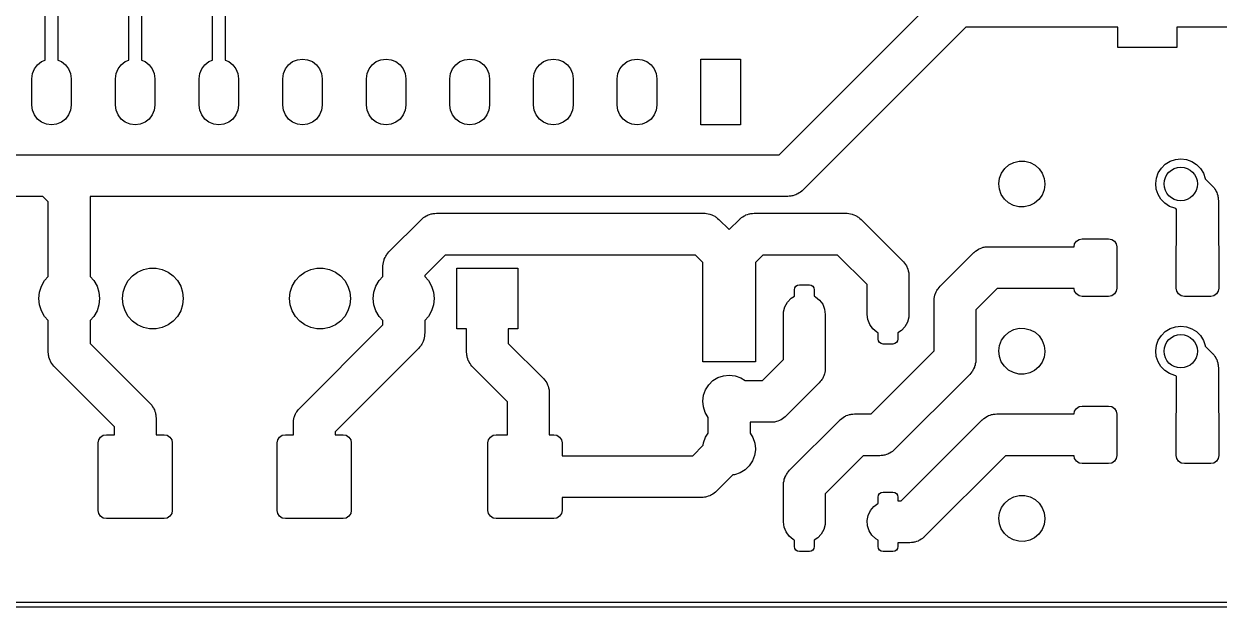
# Model space of a CAD drawing. Extents: x 1 to 4.69, y -4.28 to -0.99.
# Drawn here: x 2.027 to 3.456, y -4.276 to -3.579 of the extents above; entities that cross this region are included whole.
import ezdxf

# ---------------------------------------------------------------- set-up
doc = ezdxf.new("R2010")
doc.units = 0
doc.header["$MEASUREMENT"] = 0
doc.layers.add('BLACK', color=7, linetype='CONTINUOUS')

msp = doc.modelspace()

# ---------------------------------------------------------------- linework, layer by layer
at = {"layer": 'BLACK', "linetype": 'CONTINUOUS'}
for p, q in [((2.25239, -3.62201), (2.25239, -3.43009)), ((2.26739, -3.43321), (2.26739, -3.62201)), ((2.15239, -3.62201), (2.15239, -3.48009)), ((2.16739, -3.48321), (2.16739, -3.62201)), ((2.05239, -3.62201), (2.05239, -3.53009)), ((2.06739, -3.53321), (2.06739, -3.62201)), ((2.92964, -3.735), (3.12484, -3.5398)), ((3.15287, -3.58248), (2.95768, -3.77768)), ((3.33457, -3.58248), (3.15287, -3.58248)), ((3.33457, -3.60669), (3.33457, -3.58248)), ((3.51212, -3.58248), (3.40543, -3.58248)), ((3.40543, -3.58248), (3.40543, -3.60669)), ((3.40543, -3.60669), (3.33457, -3.60669)), ((2.03944, -3.63244), (2.04319, -3.62755)), ((2.04319, -3.62755), (2.04808, -3.62379)), ((2.04808, -3.62379), (2.05239, -3.62201)), ((2.06739, -3.62201), (2.0717, -3.62379)), ((2.0717, -3.62379), (2.0766, -3.62755)), ((2.0766, -3.62755), (2.08035, -3.63244)), ((2.13944, -3.63244), (2.14319, -3.62755)), ((2.14319, -3.62755), (2.14808, -3.62379)), ((2.14808, -3.62379), (2.15239, -3.62201)), ((2.16739, -3.62201), (2.1717, -3.62379)), ((2.1717, -3.62379), (2.1766, -3.62755)), ((2.1766, -3.62755), (2.18035, -3.63244)), ((2.23944, -3.63244), (2.24319, -3.62755)), ((2.24319, -3.62755), (2.24808, -3.62379)), ((2.24808, -3.62379), (2.25239, -3.62201)), ((2.26739, -3.62201), (2.2717, -3.62379)), ((2.2717, -3.62379), (2.2766, -3.62755)), ((2.2766, -3.62755), (2.28035, -3.63244)), ((2.33944, -3.63244), (2.34319, -3.62755)), ((2.34319, -3.62755), (2.34808, -3.62379)), ((2.34808, -3.62379), (2.35378, -3.62143)), ((2.35378, -3.62143), (2.35989, -3.62063)), ((2.35989, -3.62063), (2.36601, -3.62143)), ((2.36601, -3.62143), (2.3717, -3.62379)), ((2.3717, -3.62379), (2.3766, -3.62755)), ((2.3766, -3.62755), (2.38035, -3.63244)), ((2.43944, -3.63244), (2.44319, -3.62755)), ((2.44319, -3.62755), (2.44808, -3.62379)), ((2.44808, -3.62379), (2.45378, -3.62143)), ((2.45378, -3.62143), (2.45989, -3.62063)), ((2.45989, -3.62063), (2.46601, -3.62143)), ((2.46601, -3.62143), (2.4717, -3.62379)), ((2.4717, -3.62379), (2.4766, -3.62755)), ((2.4766, -3.62755), (2.48035, -3.63244)), ((2.53944, -3.63244), (2.54319, -3.62755)), ((2.54319, -3.62755), (2.54808, -3.62379)), ((2.54808, -3.62379), (2.55378, -3.62143)), ((2.55378, -3.62143), (2.55989, -3.62063)), ((2.55989, -3.62063), (2.56601, -3.62143)), ((2.56601, -3.62143), (2.5717, -3.62379)), ((2.5717, -3.62379), (2.5766, -3.62755)), ((2.5766, -3.62755), (2.58035, -3.63244)), ((2.63944, -3.63244), (2.64319, -3.62755)), ((2.64319, -3.62755), (2.64808, -3.62379)), ((2.64808, -3.62379), (2.65378, -3.62143)), ((2.65378, -3.62143), (2.65989, -3.62063)), ((2.65989, -3.62063), (2.66601, -3.62143)), ((2.66601, -3.62143), (2.6717, -3.62379)), ((2.6717, -3.62379), (2.6766, -3.62755)), ((2.6766, -3.62755), (2.68035, -3.63244)), ((2.73944, -3.63244), (2.74319, -3.62755)), ((2.74319, -3.62755), (2.74808, -3.62379)), ((2.74808, -3.62379), (2.75378, -3.62143)), ((2.75378, -3.62143), (2.75989, -3.62063)), ((2.75989, -3.62063), (2.76601, -3.62143)), ((2.76601, -3.62143), (2.7717, -3.62379)), ((2.7717, -3.62379), (2.7766, -3.62755)), ((2.7766, -3.62755), (2.78035, -3.63244)), ((2.83627, -3.69937), (2.83627, -3.62063)), ((2.83627, -3.62063), (2.88351, -3.62063)), ((2.88351, -3.62063), (2.88351, -3.69937)), ((2.03627, -3.64425), (2.03708, -3.63814)), ((2.03708, -3.63814), (2.03944, -3.63244)), ((2.08035, -3.63244), (2.08271, -3.63814)), ((2.08271, -3.63814), (2.08351, -3.64425)), ((2.13627, -3.64425), (2.13708, -3.63814)), ((2.13708, -3.63814), (2.13944, -3.63244)), ((2.18035, -3.63244), (2.18271, -3.63814)), ((2.18271, -3.63814), (2.18351, -3.64425)), ((2.23627, -3.64425), (2.23708, -3.63814)), ((2.23708, -3.63814), (2.23944, -3.63244)), ((2.28035, -3.63244), (2.28271, -3.63814)), ((2.28271, -3.63814), (2.28351, -3.64425)), ((2.33627, -3.64425), (2.33708, -3.63814)), ((2.33708, -3.63814), (2.33944, -3.63244)), ((2.38035, -3.63244), (2.38271, -3.63814)), ((2.38271, -3.63814), (2.38351, -3.64425)), ((2.43627, -3.64425), (2.43708, -3.63814)), ((2.43708, -3.63814), (2.43944, -3.63244)), ((2.48035, -3.63244), (2.48271, -3.63814)), ((2.48271, -3.63814), (2.48351, -3.64425)), ((2.53627, -3.64425), (2.53708, -3.63814)), ((2.53708, -3.63814), (2.53944, -3.63244)), ((2.58035, -3.63244), (2.58271, -3.63814)), ((2.58271, -3.63814), (2.58351, -3.64425)), ((2.63627, -3.64425), (2.63708, -3.63814)), ((2.63708, -3.63814), (2.63944, -3.63244)), ((2.68035, -3.63244), (2.68271, -3.63814)), ((2.68271, -3.63814), (2.68351, -3.64425)), ((2.73627, -3.64425), (2.73708, -3.63814)), ((2.73708, -3.63814), (2.73944, -3.63244)), ((2.78035, -3.63244), (2.78271, -3.63814)), ((2.78271, -3.63814), (2.78351, -3.64425)), ((2.03627, -3.67575), (2.03627, -3.64425)), ((2.08351, -3.64425), (2.08351, -3.67575)), ((2.13627, -3.67575), (2.13627, -3.64425)), ((2.18351, -3.64425), (2.18351, -3.67575)), ((2.23627, -3.67575), (2.23627, -3.64425)), ((2.28351, -3.64425), (2.28351, -3.67575)), ((2.33627, -3.67575), (2.33627, -3.64425)), ((2.38351, -3.64425), (2.38351, -3.67575)), ((2.43627, -3.67575), (2.43627, -3.64425)), ((2.48351, -3.64425), (2.48351, -3.67575)), ((2.53627, -3.67575), (2.53627, -3.64425)), ((2.58351, -3.64425), (2.58351, -3.67575)), ((2.63627, -3.67575), (2.63627, -3.64425)), ((2.68351, -3.64425), (2.68351, -3.67575)), ((2.73627, -3.67575), (2.73627, -3.64425)), ((2.78351, -3.64425), (2.78351, -3.67575)), ((2.03708, -3.68186), (2.03627, -3.67575)), ((2.03944, -3.68756), (2.03708, -3.68186)), ((2.08271, -3.68186), (2.08035, -3.68756)), ((2.08351, -3.67575), (2.08271, -3.68186)), ((2.13708, -3.68186), (2.13627, -3.67575)), ((2.13944, -3.68756), (2.13708, -3.68186)), ((2.18271, -3.68186), (2.18035, -3.68756)), ((2.18351, -3.67575), (2.18271, -3.68186)), ((2.23708, -3.68186), (2.23627, -3.67575)), ((2.23944, -3.68756), (2.23708, -3.68186)), ((2.28271, -3.68186), (2.28035, -3.68756)), ((2.28351, -3.67575), (2.28271, -3.68186)), ((2.33708, -3.68186), (2.33627, -3.67575)), ((2.33944, -3.68756), (2.33708, -3.68186)), ((2.38271, -3.68186), (2.38035, -3.68756)), ((2.38351, -3.67575), (2.38271, -3.68186)), ((2.43708, -3.68186), (2.43627, -3.67575)), ((2.43944, -3.68756), (2.43708, -3.68186)), ((2.48271, -3.68186), (2.48035, -3.68756)), ((2.48351, -3.67575), (2.48271, -3.68186)), ((2.53708, -3.68186), (2.53627, -3.67575)), ((2.53944, -3.68756), (2.53708, -3.68186)), ((2.58271, -3.68186), (2.58035, -3.68756)), ((2.58351, -3.67575), (2.58271, -3.68186)), ((2.63708, -3.68186), (2.63627, -3.67575)), ((2.63944, -3.68756), (2.63708, -3.68186)), ((2.68271, -3.68186), (2.68035, -3.68756)), ((2.68351, -3.67575), (2.68271, -3.68186)), ((2.73708, -3.68186), (2.73627, -3.67575)), ((2.73944, -3.68756), (2.73708, -3.68186)), ((2.78271, -3.68186), (2.78035, -3.68756)), ((2.78351, -3.67575), (2.78271, -3.68186)), ((2.04319, -3.69245), (2.03944, -3.68756)), ((2.04808, -3.69621), (2.04319, -3.69245)), ((2.05378, -3.69857), (2.04808, -3.69621)), ((2.05989, -3.69937), (2.05378, -3.69857)), ((2.06601, -3.69857), (2.05989, -3.69937)), ((2.0717, -3.69621), (2.06601, -3.69857)), ((2.0766, -3.69245), (2.0717, -3.69621)), ((2.08035, -3.68756), (2.0766, -3.69245)), ((2.14319, -3.69245), (2.13944, -3.68756)), ((2.14808, -3.69621), (2.14319, -3.69245)), ((2.15378, -3.69857), (2.14808, -3.69621)), ((2.15989, -3.69937), (2.15378, -3.69857)), ((2.16601, -3.69857), (2.15989, -3.69937)), ((2.1717, -3.69621), (2.16601, -3.69857)), ((2.1766, -3.69245), (2.1717, -3.69621)), ((2.18035, -3.68756), (2.1766, -3.69245)), ((2.24319, -3.69245), (2.23944, -3.68756)), ((2.24808, -3.69621), (2.24319, -3.69245)), ((2.25378, -3.69857), (2.24808, -3.69621)), ((2.25989, -3.69937), (2.25378, -3.69857)), ((2.26601, -3.69857), (2.25989, -3.69937)), ((2.2717, -3.69621), (2.26601, -3.69857)), ((2.2766, -3.69245), (2.2717, -3.69621)), ((2.28035, -3.68756), (2.2766, -3.69245)), ((2.34319, -3.69245), (2.33944, -3.68756)), ((2.34808, -3.69621), (2.34319, -3.69245)), ((2.35378, -3.69857), (2.34808, -3.69621)), ((2.35989, -3.69937), (2.35378, -3.69857)), ((2.36601, -3.69857), (2.35989, -3.69937)), ((2.3717, -3.69621), (2.36601, -3.69857)), ((2.3766, -3.69245), (2.3717, -3.69621)), ((2.38035, -3.68756), (2.3766, -3.69245)), ((2.44319, -3.69245), (2.43944, -3.68756)), ((2.44808, -3.69621), (2.44319, -3.69245)), ((2.45378, -3.69857), (2.44808, -3.69621)), ((2.45989, -3.69937), (2.45378, -3.69857)), ((2.46601, -3.69857), (2.45989, -3.69937)), ((2.4717, -3.69621), (2.46601, -3.69857)), ((2.4766, -3.69245), (2.4717, -3.69621)), ((2.48035, -3.68756), (2.4766, -3.69245)), ((2.54319, -3.69245), (2.53944, -3.68756)), ((2.54808, -3.69621), (2.54319, -3.69245)), ((2.55378, -3.69857), (2.54808, -3.69621)), ((2.55989, -3.69937), (2.55378, -3.69857)), ((2.56601, -3.69857), (2.55989, -3.69937)), ((2.5717, -3.69621), (2.56601, -3.69857)), ((2.5766, -3.69245), (2.5717, -3.69621)), ((2.58035, -3.68756), (2.5766, -3.69245)), ((2.64319, -3.69245), (2.63944, -3.68756)), ((2.64808, -3.69621), (2.64319, -3.69245)), ((2.65378, -3.69857), (2.64808, -3.69621)), ((2.65989, -3.69937), (2.65378, -3.69857)), ((2.66601, -3.69857), (2.65989, -3.69937)), ((2.6717, -3.69621), (2.66601, -3.69857)), ((2.6766, -3.69245), (2.6717, -3.69621)), ((2.68035, -3.68756), (2.6766, -3.69245)), ((2.74319, -3.69245), (2.73944, -3.68756)), ((2.74808, -3.69621), (2.74319, -3.69245)), ((2.75378, -3.69857), (2.74808, -3.69621)), ((2.75989, -3.69937), (2.75378, -3.69857)), ((2.76601, -3.69857), (2.75989, -3.69937)), ((2.7717, -3.69621), (2.76601, -3.69857)), ((2.7766, -3.69245), (2.7717, -3.69621)), ((2.78035, -3.68756), (2.7766, -3.69245)), ((2.88351, -3.69937), (2.83627, -3.69937)), ((1.66, -3.735), (2.92964, -3.735)), ((3.21039, -3.74417), (3.21683, -3.74262)), ((3.21683, -3.74262), (3.22345, -3.74266)), ((3.22345, -3.74266), (3.22988, -3.74427)), ((3.39153, -3.74636), (3.39723, -3.74286)), ((3.39723, -3.74286), (3.40356, -3.7407)), ((3.40356, -3.7407), (3.41021, -3.74)), ((3.41021, -3.74), (3.41685, -3.74079)), ((3.41685, -3.74079), (3.42315, -3.74304)), ((3.42315, -3.74304), (3.4288, -3.74662)), ((3.19331, -3.76315), (3.19571, -3.75698)), ((3.19571, -3.75698), (3.19952, -3.75156)), ((3.19952, -3.75156), (3.20451, -3.74721)), ((3.20451, -3.74721), (3.21039, -3.74417)), ((3.22988, -3.74427), (3.23573, -3.74737)), ((3.23573, -3.74737), (3.24067, -3.75177)), ((3.24067, -3.75177), (3.24442, -3.75723)), ((3.24442, -3.75723), (3.24676, -3.76343)), ((3.38084, -3.76295), (3.38313, -3.75666)), ((3.38313, -3.75666), (3.38675, -3.75104)), ((3.38675, -3.75104), (3.39153, -3.74636)), ((3.4288, -3.74662), (3.43351, -3.75137)), ((3.43351, -3.75137), (3.43705, -3.75704)), ((3.43705, -3.75704), (3.43925, -3.76335)), ((3.19244, -3.76971), (3.19331, -3.76315)), ((3.19317, -3.77629), (3.19244, -3.76971)), ((3.24755, -3.77058), (3.24662, -3.77713)), ((3.24676, -3.76343), (3.24756, -3.77)), ((3.24756, -3.77), (3.24755, -3.77058)), ((3.38, -3.76958), (3.38084, -3.76295)), ((3.38066, -3.77624), (3.38, -3.76958)), ((3.43925, -3.76335), (3.43932, -3.76397)), ((3.43932, -3.76397), (3.44768, -3.77232)), ((3.44768, -3.77232), (3.44804, -3.77274)), ((2.04964, -3.785), (1.67036, -3.785)), ((2.056, -3.79136), (2.04964, -3.785)), ((2.94, -3.785), (2.106, -3.785)), ((2.106, -3.785), (2.106, -3.88064)), ((2.94195, -3.78475), (2.94, -3.785)), ((2.94391, -3.78469), (2.94195, -3.78475)), ((2.94505, -3.78436), (2.94391, -3.78469)), ((2.94622, -3.78421), (2.94505, -3.78436)), ((2.94804, -3.78349), (2.94622, -3.78421)), ((2.94993, -3.78294), (2.94804, -3.78349)), ((2.95095, -3.78234), (2.94993, -3.78294)), ((2.95204, -3.78191), (2.95095, -3.78234)), ((2.95363, -3.78075), (2.95204, -3.78191)), ((2.95532, -3.77975), (2.95363, -3.78075)), ((2.9568, -3.77846), (2.95532, -3.77975)), ((2.95711, -3.77822), (2.9568, -3.77846)), ((2.95726, -3.77804), (2.95711, -3.77822)), ((2.95768, -3.77768), (2.95726, -3.77804)), ((3.19544, -3.78251), (3.19317, -3.77629)), ((3.19914, -3.78801), (3.19544, -3.78251)), ((3.24415, -3.78328), (3.24029, -3.78865)), ((3.24662, -3.77713), (3.24415, -3.78328)), ((3.38277, -3.78258), (3.38066, -3.77624)), ((3.38623, -3.7883), (3.38277, -3.78258)), ((3.44804, -3.77274), (3.44822, -3.77289)), ((3.44822, -3.77289), (3.44846, -3.7732)), ((3.44846, -3.7732), (3.44975, -3.77468)), ((3.44975, -3.77468), (3.45075, -3.77637)), ((3.45075, -3.77637), (3.45191, -3.77796)), ((3.45191, -3.77796), (3.45234, -3.77905)), ((3.45234, -3.77905), (3.45294, -3.78007)), ((3.45294, -3.78007), (3.45349, -3.78196)), ((3.45349, -3.78196), (3.45421, -3.78378)), ((3.45421, -3.78378), (3.45436, -3.78495)), ((3.45436, -3.78495), (3.45469, -3.78609)), ((3.45469, -3.78609), (3.45475, -3.78805)), ((2.056, -3.88064), (2.056, -3.79136)), ((3.20404, -3.79246), (3.19914, -3.78801)), ((3.20985, -3.79562), (3.20404, -3.79246)), ((3.21626, -3.7973), (3.20985, -3.79562)), ((3.22288, -3.79741), (3.21626, -3.7973)), ((3.22934, -3.79593), (3.22288, -3.79741)), ((3.23525, -3.79295), (3.22934, -3.79593)), ((3.24029, -3.78865), (3.23525, -3.79295)), ((3.39088, -3.79312), (3.38623, -3.7883)), ((3.39647, -3.79678), (3.39088, -3.79312)), ((3.40274, -3.79911), (3.39647, -3.79678)), ((3.40391, -3.79926), (3.40274, -3.79911)), ((3.405, -3.80036), (3.40391, -3.79926)), ((3.405, -3.84242), (3.405, -3.80036)), ((3.45475, -3.78805), (3.455, -3.79)), ((3.455, -3.79), (3.455, -3.84242)), ((2.46332, -3.85132), (2.50232, -3.81232)), ((2.50232, -3.81232), (2.50274, -3.81196)), ((2.50274, -3.81196), (2.50289, -3.81178)), ((2.50289, -3.81178), (2.5032, -3.81154)), ((2.5032, -3.81154), (2.50468, -3.81025)), ((2.50468, -3.81025), (2.50637, -3.80925)), ((2.50637, -3.80925), (2.50796, -3.80809)), ((2.50796, -3.80809), (2.50905, -3.80766)), ((2.50905, -3.80766), (2.51007, -3.80706)), ((2.51007, -3.80706), (2.51196, -3.80651)), ((2.51196, -3.80651), (2.51378, -3.80579)), ((2.51378, -3.80579), (2.51495, -3.80564)), ((2.51495, -3.80564), (2.51609, -3.80531)), ((2.51609, -3.80531), (2.51805, -3.80525)), ((2.51805, -3.80525), (2.52, -3.805)), ((2.52, -3.805), (2.84, -3.805)), ((2.84, -3.805), (2.84055, -3.80503)), ((2.84055, -3.80503), (2.84079, -3.80501)), ((2.84079, -3.80501), (2.84117, -3.80507)), ((2.84117, -3.80507), (2.84313, -3.8052)), ((2.84313, -3.8052), (2.84504, -3.80569)), ((2.84504, -3.80569), (2.84697, -3.80599)), ((2.84697, -3.80599), (2.84806, -3.80646)), ((2.84806, -3.80646), (2.8492, -3.80676)), ((2.8492, -3.80676), (2.85092, -3.8077)), ((2.85092, -3.8077), (2.85273, -3.80848)), ((2.85273, -3.80848), (2.85366, -3.80921)), ((2.85366, -3.80921), (2.85469, -3.80977)), ((2.85469, -3.80977), (2.85613, -3.81112)), ((2.85613, -3.81112), (2.85768, -3.81232)), ((2.85768, -3.81232), (2.87, -3.82464)), ((2.87, -3.82464), (2.88232, -3.81232)), ((2.88232, -3.81232), (2.88274, -3.81196)), ((2.88274, -3.81196), (2.88289, -3.81178)), ((2.88289, -3.81178), (2.8832, -3.81154)), ((2.8832, -3.81154), (2.88468, -3.81025)), ((2.88468, -3.81025), (2.88637, -3.80925)), ((2.88637, -3.80925), (2.88796, -3.80809)), ((2.88796, -3.80809), (2.88905, -3.80766)), ((2.88905, -3.80766), (2.89007, -3.80706)), ((2.89007, -3.80706), (2.89196, -3.80651)), ((2.89196, -3.80651), (2.89378, -3.80579)), ((2.89378, -3.80579), (2.89495, -3.80564)), ((2.89495, -3.80564), (2.89609, -3.80531)), ((2.89609, -3.80531), (2.89805, -3.80525)), ((2.89805, -3.80525), (2.9, -3.805)), ((2.9, -3.805), (3.01, -3.805)), ((3.01, -3.805), (3.01055, -3.80503)), ((3.01055, -3.80503), (3.01079, -3.80501)), ((3.01079, -3.80501), (3.01117, -3.80507)), ((3.01117, -3.80507), (3.01313, -3.8052)), ((3.01313, -3.8052), (3.01504, -3.80569)), ((3.01504, -3.80569), (3.01697, -3.80599)), ((3.01697, -3.80599), (3.01806, -3.80646)), ((3.01806, -3.80646), (3.0192, -3.80676)), ((3.0192, -3.80676), (3.02092, -3.8077)), ((3.02092, -3.8077), (3.02273, -3.80848)), ((3.02273, -3.80848), (3.02366, -3.80921)), ((3.02366, -3.80921), (3.02469, -3.80977)), ((3.02469, -3.80977), (3.02613, -3.81112)), ((3.02613, -3.81112), (3.02768, -3.81232)), ((3.02768, -3.81232), (3.07768, -3.86232)), ((3.28244, -3.845), (3.28311, -3.84163)), ((3.28311, -3.84163), (3.28524, -3.83843)), ((3.28524, -3.83843), (3.28844, -3.8363)), ((3.28844, -3.8363), (3.2922, -3.83555)), ((3.2922, -3.83555), (3.3237, -3.83555)), ((3.3237, -3.83555), (3.32747, -3.8363)), ((3.32747, -3.8363), (3.33066, -3.83843)), ((3.33066, -3.83843), (3.33279, -3.84163)), ((3.33279, -3.84163), (3.33354, -3.84539)), ((3.40441, -3.84539), (3.405, -3.84242)), ((3.455, -3.84242), (3.45559, -3.84539)), ((2.45776, -3.8598), (2.4587, -3.85808)), ((2.4587, -3.85808), (2.45948, -3.85627)), ((2.45948, -3.85627), (2.46021, -3.85534)), ((2.46021, -3.85534), (2.46077, -3.85431)), ((2.46077, -3.85431), (2.46212, -3.85287)), ((2.46212, -3.85287), (2.46332, -3.85132)), ((2.53036, -3.855), (2.506, -3.87936)), ((2.82964, -3.855), (2.53036, -3.855)), ((2.8385, -3.86386), (2.82964, -3.855)), ((2.91036, -3.855), (2.9015, -3.86386)), ((2.99964, -3.855), (2.91036, -3.855)), ((3.035, -3.89036), (2.99964, -3.855)), ((3.12232, -3.89232), (3.16232, -3.85232)), ((3.16232, -3.85232), (3.16274, -3.85196)), ((3.16274, -3.85196), (3.16289, -3.85178)), ((3.16289, -3.85178), (3.1632, -3.85154)), ((3.1632, -3.85154), (3.16468, -3.85025)), ((3.16468, -3.85025), (3.16637, -3.84925)), ((3.16637, -3.84925), (3.16796, -3.84809)), ((3.16796, -3.84809), (3.16905, -3.84766)), ((3.16905, -3.84766), (3.17007, -3.84706)), ((3.17007, -3.84706), (3.17196, -3.84651)), ((3.17196, -3.84651), (3.17378, -3.84579)), ((3.17378, -3.84579), (3.17495, -3.84564)), ((3.17495, -3.84564), (3.17609, -3.84531)), ((3.17609, -3.84531), (3.17805, -3.84525)), ((3.17805, -3.84525), (3.18, -3.845)), ((3.18, -3.845), (3.28244, -3.845)), ((3.33354, -3.84539), (3.33354, -3.89461)), ((3.40441, -3.89461), (3.40441, -3.84539)), ((3.45559, -3.84539), (3.45559, -3.89461)), ((2.16279, -3.87546), (2.16975, -3.87237)), ((2.16975, -3.87237), (2.17719, -3.87078)), ((2.17719, -3.87078), (2.18481, -3.87078)), ((2.18481, -3.87078), (2.19225, -3.87237)), ((2.19225, -3.87237), (2.19921, -3.87546)), ((2.36279, -3.87546), (2.36975, -3.87237)), ((2.36975, -3.87237), (2.37719, -3.87078)), ((2.37719, -3.87078), (2.38481, -3.87078)), ((2.38481, -3.87078), (2.39225, -3.87237)), ((2.39225, -3.87237), (2.39921, -3.87546)), ((2.456, -3.869), (2.45603, -3.86845)), ((2.456, -3.88064), (2.456, -3.869)), ((2.45601, -3.86821), (2.45607, -3.86783)), ((2.45603, -3.86845), (2.45601, -3.86821)), ((2.45607, -3.86783), (2.4562, -3.86587)), ((2.4562, -3.86587), (2.45669, -3.86396)), ((2.45669, -3.86396), (2.45699, -3.86203)), ((2.45699, -3.86203), (2.45746, -3.86094)), ((2.45746, -3.86094), (2.45776, -3.8598)), ((2.54458, -3.94342), (2.54458, -3.87058)), ((2.54458, -3.87058), (2.61742, -3.87058)), ((2.61742, -3.87058), (2.61742, -3.94342)), ((2.8385, -3.98276), (2.8385, -3.86386)), ((2.9015, -3.86386), (2.9015, -3.98276)), ((3.07768, -3.86232), (3.07804, -3.86274)), ((3.07804, -3.86274), (3.07822, -3.86289)), ((3.07822, -3.86289), (3.07846, -3.8632)), ((3.07846, -3.8632), (3.07975, -3.86468)), ((3.07975, -3.86468), (3.08075, -3.86637)), ((3.08075, -3.86637), (3.08191, -3.86796)), ((3.08191, -3.86796), (3.08234, -3.86905)), ((3.08234, -3.86905), (3.08294, -3.87007)), ((3.08294, -3.87007), (3.08349, -3.87196)), ((3.08349, -3.87196), (3.08421, -3.87378)), ((2.04773, -3.89219), (2.05154, -3.88559)), ((2.05154, -3.88559), (2.056, -3.88064)), ((2.106, -3.88064), (2.11046, -3.88559)), ((2.11046, -3.88559), (2.11427, -3.89219)), ((2.14773, -3.89219), (2.15154, -3.88559)), ((2.15154, -3.88559), (2.15663, -3.87994)), ((2.15663, -3.87994), (2.16279, -3.87546)), ((2.19921, -3.87546), (2.20537, -3.87994)), ((2.20537, -3.87994), (2.21046, -3.88559)), ((2.21046, -3.88559), (2.21427, -3.89219)), ((2.34773, -3.89219), (2.35154, -3.88559)), ((2.35154, -3.88559), (2.35663, -3.87994)), ((2.35663, -3.87994), (2.36279, -3.87546)), ((2.39921, -3.87546), (2.40537, -3.87994)), ((2.40537, -3.87994), (2.41046, -3.88559)), ((2.41046, -3.88559), (2.41427, -3.89219)), ((2.44773, -3.89219), (2.45154, -3.88559)), ((2.45154, -3.88559), (2.456, -3.88064)), ((2.506, -3.87936), (2.506, -3.88064)), ((2.506, -3.88064), (2.51046, -3.88559)), ((2.51046, -3.88559), (2.51427, -3.89219)), ((3.08421, -3.87378), (3.08436, -3.87495)), ((3.08436, -3.87495), (3.08469, -3.87609)), ((3.08469, -3.87609), (3.08475, -3.87805)), ((3.08475, -3.87805), (3.085, -3.88)), ((3.085, -3.88), (3.085, -3.92598)), ((2.04458, -3.907), (2.04538, -3.89943)), ((2.04538, -3.89943), (2.04773, -3.89219)), ((2.11427, -3.89219), (2.11662, -3.89943)), ((2.11662, -3.89943), (2.11742, -3.907)), ((2.14458, -3.907), (2.14538, -3.89943)), ((2.14538, -3.89943), (2.14773, -3.89219)), ((2.21427, -3.89219), (2.21662, -3.89943)), ((2.21662, -3.89943), (2.21742, -3.907)), ((2.34458, -3.907), (2.34538, -3.89943)), ((2.34538, -3.89943), (2.34773, -3.89219)), ((2.41427, -3.89219), (2.41662, -3.89943)), ((2.41662, -3.89943), (2.41742, -3.907)), ((2.44458, -3.907), (2.44538, -3.89943)), ((2.44538, -3.89943), (2.44773, -3.89219)), ((2.51427, -3.89219), (2.51662, -3.89943)), ((2.51662, -3.89943), (2.51742, -3.907)), ((2.94819, -3.89646), (2.94864, -3.8942)), ((2.94819, -3.9041), (2.94819, -3.89646)), ((2.94864, -3.8942), (2.94992, -3.89228)), ((2.94992, -3.89228), (2.95183, -3.891)), ((2.95183, -3.891), (2.95409, -3.89055)), ((2.95409, -3.89055), (2.96591, -3.89055)), ((2.96591, -3.89055), (2.96817, -3.891)), ((2.96817, -3.891), (2.97008, -3.89228)), ((2.97008, -3.89228), (2.97136, -3.8942)), ((2.97136, -3.8942), (2.97181, -3.89646)), ((2.97181, -3.89646), (2.97181, -3.90413)), ((3.035, -3.92598), (3.035, -3.89036)), ((3.11646, -3.90194), (3.11676, -3.9008)), ((3.11676, -3.9008), (3.1177, -3.89908)), ((3.1177, -3.89908), (3.11848, -3.89727)), ((3.11848, -3.89727), (3.11921, -3.89634)), ((3.11921, -3.89634), (3.11977, -3.89531)), ((3.11977, -3.89531), (3.12112, -3.89387)), ((3.12112, -3.89387), (3.12232, -3.89232)), ((3.19036, -3.895), (3.165, -3.92036)), ((3.28244, -3.895), (3.19036, -3.895)), ((3.28311, -3.89837), (3.28244, -3.895)), ((3.28524, -3.90157), (3.28311, -3.89837)), ((3.33279, -3.89837), (3.33066, -3.90157)), ((3.33354, -3.89461), (3.33279, -3.89837)), ((3.40516, -3.89837), (3.40441, -3.89461)), ((3.40729, -3.90157), (3.40516, -3.89837)), ((3.45484, -3.89837), (3.45271, -3.90157)), ((3.45559, -3.89461), (3.45484, -3.89837)), ((2.04538, -3.91457), (2.04458, -3.907)), ((2.04773, -3.92181), (2.04538, -3.91457)), ((2.11662, -3.91457), (2.11427, -3.92181)), ((2.11742, -3.907), (2.11662, -3.91457)), ((2.14538, -3.91457), (2.14458, -3.907)), ((2.14773, -3.92181), (2.14538, -3.91457)), ((2.21662, -3.91457), (2.21427, -3.92181)), ((2.21742, -3.907), (2.21662, -3.91457)), ((2.34538, -3.91457), (2.34458, -3.907)), ((2.34773, -3.92181), (2.34538, -3.91457)), ((2.41662, -3.91457), (2.41427, -3.92181)), ((2.41742, -3.907), (2.41662, -3.91457)), ((2.44538, -3.91457), (2.44458, -3.907)), ((2.44773, -3.92181), (2.44538, -3.91457)), ((2.51662, -3.91457), (2.51427, -3.92181)), ((2.51742, -3.907), (2.51662, -3.91457)), ((2.93676, -3.91678), (2.93977, -3.91129)), ((2.93977, -3.91129), (2.94406, -3.90672)), ((2.94406, -3.90672), (2.94819, -3.9041)), ((2.97181, -3.90413), (2.9734, -3.90488)), ((2.9734, -3.90488), (2.97822, -3.90887)), ((2.97822, -3.90887), (2.98191, -3.91394)), ((2.98191, -3.91394), (2.98421, -3.91977)), ((3.115, -3.91), (3.11503, -3.90945)), ((3.115, -3.96964), (3.115, -3.91)), ((3.11501, -3.90921), (3.11507, -3.90883)), ((3.11503, -3.90945), (3.11501, -3.90921)), ((3.11507, -3.90883), (3.1152, -3.90687)), ((3.1152, -3.90687), (3.11569, -3.90496)), ((3.11569, -3.90496), (3.11599, -3.90303)), ((3.11599, -3.90303), (3.11646, -3.90194)), ((3.28844, -3.9037), (3.28524, -3.90157)), ((3.2922, -3.90445), (3.28844, -3.9037)), ((3.3237, -3.90445), (3.2922, -3.90445)), ((3.32747, -3.9037), (3.3237, -3.90445)), ((3.33066, -3.90157), (3.32747, -3.9037)), ((3.41049, -3.9037), (3.40729, -3.90157)), ((3.41425, -3.90445), (3.41049, -3.9037)), ((3.44575, -3.90445), (3.41425, -3.90445)), ((3.44951, -3.9037), (3.44575, -3.90445)), ((3.45271, -3.90157), (3.44951, -3.9037)), ((2.05154, -3.92841), (2.04773, -3.92181)), ((2.056, -3.93336), (2.05154, -3.92841)), ((2.11046, -3.92841), (2.106, -3.93336)), ((2.11427, -3.92181), (2.11046, -3.92841)), ((2.15154, -3.92841), (2.14773, -3.92181)), ((2.15663, -3.93406), (2.15154, -3.92841)), ((2.21046, -3.92841), (2.20537, -3.93406)), ((2.21427, -3.92181), (2.21046, -3.92841)), ((2.35154, -3.92841), (2.34773, -3.92181)), ((2.35663, -3.93406), (2.35154, -3.92841)), ((2.41046, -3.92841), (2.40537, -3.93406)), ((2.41427, -3.92181), (2.41046, -3.92841)), ((2.45154, -3.92841), (2.44773, -3.92181)), ((2.456, -3.93336), (2.45154, -3.92841)), ((2.51046, -3.92841), (2.506, -3.93336)), ((2.51427, -3.92181), (2.51046, -3.92841)), ((2.935, -3.92598), (2.9352, -3.92285)), ((2.935, -3.9799), (2.935, -3.92598)), ((2.9352, -3.92285), (2.93676, -3.91678)), ((2.98421, -3.91977), (2.985, -3.92598)), ((2.985, -3.92598), (2.985, -3.99025)), ((3.03579, -3.9322), (3.035, -3.92598)), ((3.0848, -3.92912), (3.08324, -3.93519)), ((3.085, -3.92598), (3.0848, -3.92912)), ((3.165, -3.92036), (3.165, -3.98)), ((2.056, -3.971), (2.056, -3.93336)), ((2.106, -3.93336), (2.106, -3.96064)), ((2.16279, -3.93854), (2.15663, -3.93406)), ((2.16975, -3.94163), (2.16279, -3.93854)), ((2.17719, -3.94322), (2.16975, -3.94163)), ((2.18481, -3.94322), (2.17719, -3.94322)), ((2.19225, -3.94163), (2.18481, -3.94322)), ((2.19921, -3.93854), (2.19225, -3.94163)), ((2.20537, -3.93406), (2.19921, -3.93854)), ((2.35634, -4.03831), (2.456, -3.93864)), ((2.36279, -3.93854), (2.35663, -3.93406)), ((2.36975, -3.94163), (2.36279, -3.93854)), ((2.37719, -3.94322), (2.36975, -3.94163)), ((2.38481, -3.94322), (2.37719, -3.94322)), ((2.39225, -3.94163), (2.38481, -3.94322)), ((2.39921, -3.93854), (2.39225, -3.94163)), ((2.40537, -3.93406), (2.39921, -3.93854)), ((2.456, -3.93864), (2.456, -3.93336)), ((2.506, -3.93336), (2.506, -3.949)), ((2.556, -3.94342), (2.54458, -3.94342)), ((2.556, -3.971), (2.556, -3.94342)), ((2.61742, -3.94342), (2.606, -3.94342)), ((2.606, -3.94342), (2.606, -3.96064)), ((3.03809, -3.93803), (3.03579, -3.9322)), ((3.04178, -3.9431), (3.03809, -3.93803)), ((3.0466, -3.94709), (3.04178, -3.9431)), ((3.08023, -3.94068), (3.07594, -3.94525)), ((3.08324, -3.93519), (3.08023, -3.94068)), ((3.21039, -3.94417), (3.21683, -3.94262)), ((3.21683, -3.94262), (3.22345, -3.94266)), ((3.22345, -3.94266), (3.22988, -3.94427)), ((3.39153, -3.94636), (3.39723, -3.94286)), ((3.39723, -3.94286), (3.40356, -3.9407)), ((3.40356, -3.9407), (3.41021, -3.94)), ((3.41021, -3.94), (3.41685, -3.94079)), ((3.41685, -3.94079), (3.42315, -3.94304)), ((3.42315, -3.94304), (3.4288, -3.94662)), ((2.50424, -3.9582), (2.5033, -3.95992)), ((2.50454, -3.95706), (2.50424, -3.9582)), ((2.50501, -3.95597), (2.50454, -3.95706)), ((2.50531, -3.95404), (2.50501, -3.95597)), ((2.5058, -3.95213), (2.50531, -3.95404)), ((2.50593, -3.95017), (2.5058, -3.95213)), ((2.50599, -3.94979), (2.50593, -3.95017)), ((2.506, -3.949), (2.50597, -3.94955)), ((2.50597, -3.94955), (2.50599, -3.94979)), ((3.04819, -3.94784), (3.0466, -3.94709)), ((3.04819, -3.95551), (3.04819, -3.94784)), ((3.04864, -3.95777), (3.04819, -3.95551)), ((3.04992, -3.95969), (3.04864, -3.95777)), ((3.07136, -3.95777), (3.07008, -3.95969)), ((3.07181, -3.95551), (3.07136, -3.95777)), ((3.07594, -3.94525), (3.07181, -3.94786)), ((3.07181, -3.94786), (3.07181, -3.95551)), ((3.19331, -3.96315), (3.19571, -3.95698)), ((3.19571, -3.95698), (3.19952, -3.95156)), ((3.19952, -3.95156), (3.20451, -3.94721)), ((3.20451, -3.94721), (3.21039, -3.94417)), ((3.22988, -3.94427), (3.23573, -3.94737)), ((3.23573, -3.94737), (3.24067, -3.95177)), ((3.24067, -3.95177), (3.24442, -3.95723)), ((3.24442, -3.95723), (3.24676, -3.96343)), ((3.38084, -3.96295), (3.38313, -3.95666)), ((3.38313, -3.95666), (3.38675, -3.95104)), ((3.38675, -3.95104), (3.39153, -3.94636)), ((3.4288, -3.94662), (3.43351, -3.95137)), ((3.43351, -3.95137), (3.43705, -3.95704)), ((3.43705, -3.95704), (3.43925, -3.96335)), ((2.05625, -3.97295), (2.056, -3.971)), ((2.106, -3.96064), (2.17768, -4.03232)), ((2.49868, -3.96668), (2.39902, -4.06634)), ((2.49988, -3.96513), (2.49868, -3.96668)), ((2.50123, -3.96369), (2.49988, -3.96513)), ((2.50179, -3.96266), (2.50123, -3.96369)), ((2.50252, -3.96173), (2.50179, -3.96266)), ((2.5033, -3.95992), (2.50252, -3.96173)), ((2.55625, -3.97295), (2.556, -3.971)), ((2.606, -3.96064), (2.64768, -4.00232)), ((3.03964, -4.045), (3.115, -3.96964)), ((3.05183, -3.96097), (3.04992, -3.95969)), ((3.05409, -3.96142), (3.05183, -3.96097)), ((3.06591, -3.96142), (3.05409, -3.96142)), ((3.06817, -3.96097), (3.06591, -3.96142)), ((3.07008, -3.95969), (3.06817, -3.96097)), ((3.19244, -3.96971), (3.19331, -3.96315)), ((3.19317, -3.97629), (3.19244, -3.96971)), ((3.24755, -3.97058), (3.24662, -3.97713)), ((3.24676, -3.96343), (3.24756, -3.97)), ((3.24756, -3.97), (3.24755, -3.97058)), ((3.38, -3.96958), (3.38084, -3.96295)), ((3.38066, -3.97624), (3.38, -3.96958)), ((3.43925, -3.96335), (3.43932, -3.96397)), ((3.43932, -3.96397), (3.44768, -3.97232)), ((3.44768, -3.97232), (3.44804, -3.97274)), ((2.05631, -3.97491), (2.05625, -3.97295)), ((2.05664, -3.97605), (2.05631, -3.97491)), ((2.05679, -3.97722), (2.05664, -3.97605)), ((2.05751, -3.97904), (2.05679, -3.97722)), ((2.05806, -3.98093), (2.05751, -3.97904)), ((2.05866, -3.98195), (2.05806, -3.98093)), ((2.05909, -3.98304), (2.05866, -3.98195)), ((2.06025, -3.98463), (2.05909, -3.98304)), ((2.06125, -3.98632), (2.06025, -3.98463)), ((2.06254, -3.9878), (2.06125, -3.98632)), ((2.55631, -3.97491), (2.55625, -3.97295)), ((2.55664, -3.97605), (2.55631, -3.97491)), ((2.55679, -3.97722), (2.55664, -3.97605)), ((2.55751, -3.97904), (2.55679, -3.97722)), ((2.55806, -3.98093), (2.55751, -3.97904)), ((2.55866, -3.98195), (2.55806, -3.98093)), ((2.55909, -3.98304), (2.55866, -3.98195)), ((2.56025, -3.98463), (2.55909, -3.98304)), ((2.56125, -3.98632), (2.56025, -3.98463)), ((2.56254, -3.9878), (2.56125, -3.98632)), ((2.9015, -3.98276), (2.8385, -3.98276)), ((2.9099, -4.005), (2.935, -3.9799)), ((3.16431, -3.98504), (3.16401, -3.98697)), ((3.1648, -3.98313), (3.16431, -3.98504)), ((3.16493, -3.98117), (3.1648, -3.98313)), ((3.16499, -3.98079), (3.16493, -3.98117)), ((3.165, -3.98), (3.16497, -3.98055)), ((3.16497, -3.98055), (3.16499, -3.98079)), ((3.19544, -3.98251), (3.19317, -3.97629)), ((3.19914, -3.98801), (3.19544, -3.98251)), ((3.24415, -3.98328), (3.24029, -3.98865)), ((3.24662, -3.97713), (3.24415, -3.98328)), ((3.38277, -3.98258), (3.38066, -3.97624)), ((3.38623, -3.9883), (3.38277, -3.98258)), ((3.44804, -3.97274), (3.44822, -3.97289)), ((3.44822, -3.97289), (3.44846, -3.9732)), ((3.44846, -3.9732), (3.44975, -3.97468)), ((3.44975, -3.97468), (3.45075, -3.97637)), ((3.45075, -3.97637), (3.45191, -3.97796)), ((3.45191, -3.97796), (3.45234, -3.97905)), ((3.45234, -3.97905), (3.45294, -3.98007)), ((3.45294, -3.98007), (3.45349, -3.98196)), ((3.45349, -3.98196), (3.45421, -3.98378)), ((3.45421, -3.98378), (3.45436, -3.98495)), ((3.45436, -3.98495), (3.45469, -3.98609)), ((3.45469, -3.98609), (3.45475, -3.98805)), ((2.06278, -3.98811), (2.06254, -3.9878)), ((2.06296, -3.98826), (2.06278, -3.98811)), ((2.06332, -3.98868), (2.06296, -3.98826)), ((2.135, -4.06036), (2.06332, -3.98868)), ((2.56278, -3.98811), (2.56254, -3.9878)), ((2.56296, -3.98826), (2.56278, -3.98811)), ((2.56332, -3.98868), (2.56296, -3.98826)), ((2.605, -4.03036), (2.56332, -3.98868)), ((2.85659, -4.0015), (2.86324, -3.99924)), ((2.86324, -3.99924), (2.87022, -3.9985)), ((2.87022, -3.9985), (2.87719, -3.99934)), ((2.87719, -3.99934), (2.88381, -4.00169)), ((2.98324, -3.99946), (2.9823, -4.00118)), ((2.98354, -3.99831), (2.98324, -3.99946)), ((2.98401, -3.99723), (2.98354, -3.99831)), ((2.98431, -3.99529), (2.98401, -3.99723)), ((2.9848, -3.99339), (2.98431, -3.99529)), ((2.98493, -3.99143), (2.9848, -3.99339)), ((2.98499, -3.99104), (2.98493, -3.99143)), ((2.985, -3.99025), (2.98497, -3.9908)), ((2.98497, -3.9908), (2.98499, -3.99104)), ((3.15768, -3.99768), (3.06768, -4.08768)), ((3.15888, -3.99613), (3.15768, -3.99768)), ((3.16023, -3.99469), (3.15888, -3.99613)), ((3.16079, -3.99366), (3.16023, -3.99469)), ((3.16152, -3.99273), (3.16079, -3.99366)), ((3.1623, -3.99092), (3.16152, -3.99273)), ((3.16324, -3.9892), (3.1623, -3.99092)), ((3.16354, -3.98806), (3.16324, -3.9892)), ((3.16401, -3.98697), (3.16354, -3.98806)), ((3.20404, -3.99246), (3.19914, -3.98801)), ((3.20985, -3.99562), (3.20404, -3.99246)), ((3.21626, -3.9973), (3.20985, -3.99562)), ((3.22288, -3.99741), (3.21626, -3.9973)), ((3.22934, -3.99593), (3.22288, -3.99741)), ((3.23525, -3.99295), (3.22934, -3.99593)), ((3.24029, -3.98865), (3.23525, -3.99295)), ((3.39088, -3.99312), (3.38623, -3.9883)), ((3.39647, -3.99678), (3.39088, -3.99312)), ((3.40274, -3.99911), (3.39647, -3.99678)), ((3.40391, -3.99926), (3.40274, -3.99911)), ((3.405, -4.00036), (3.40391, -3.99926)), ((3.405, -4.04242), (3.405, -4.00036)), ((3.45475, -3.98805), (3.455, -3.99)), ((3.455, -3.99), (3.455, -4.04242)), ((2.64768, -4.00232), (2.64804, -4.00274)), ((2.64804, -4.00274), (2.64822, -4.00289)), ((2.64822, -4.00289), (2.64846, -4.0032)), ((2.64846, -4.0032), (2.64975, -4.00468)), ((2.64975, -4.00468), (2.65075, -4.00637)), ((2.65075, -4.00637), (2.65191, -4.00796)), ((2.65191, -4.00796), (2.65234, -4.00905)), ((2.65234, -4.00905), (2.65294, -4.01007)), ((2.65294, -4.01007), (2.65349, -4.01196)), ((2.65349, -4.01196), (2.65421, -4.01378)), ((2.65421, -4.01378), (2.65436, -4.01495)), ((2.65436, -4.01495), (2.65469, -4.01609)), ((2.84179, -4.016), (2.84559, -4.01009)), ((2.84559, -4.01009), (2.85061, -4.00518)), ((2.85061, -4.00518), (2.85659, -4.0015)), ((2.88381, -4.00169), (2.88902, -4.005)), ((2.88902, -4.005), (2.9099, -4.005)), ((2.97768, -4.00793), (2.93793, -4.04768)), ((2.97888, -4.00638), (2.97768, -4.00793)), ((2.98023, -4.00495), (2.97888, -4.00638)), ((2.98079, -4.00391), (2.98023, -4.00495)), ((2.98152, -4.00298), (2.98079, -4.00391)), ((2.9823, -4.00118), (2.98152, -4.00298)), ((2.65469, -4.01609), (2.65475, -4.01805)), ((2.65475, -4.01805), (2.655, -4.02)), ((2.655, -4.02), (2.655, -4.0698)), ((2.83851, -4.02956), (2.83939, -4.02259)), ((2.83919, -4.03655), (2.83851, -4.02956)), ((2.83939, -4.02259), (2.84179, -4.016)), ((2.17768, -4.03232), (2.17804, -4.03274)), ((2.17804, -4.03274), (2.17822, -4.03289)), ((2.17822, -4.03289), (2.17846, -4.0332)), ((2.17846, -4.0332), (2.17975, -4.03468)), ((2.17975, -4.03468), (2.18075, -4.03637)), ((2.18075, -4.03637), (2.18191, -4.03796)), ((2.18191, -4.03796), (2.18234, -4.03905)), ((2.18234, -4.03905), (2.18294, -4.04007)), ((2.18294, -4.04007), (2.18349, -4.04196)), ((2.18349, -4.04196), (2.18421, -4.04378)), ((2.18421, -4.04378), (2.18436, -4.04495)), ((2.35172, -4.04506), (2.3525, -4.04326)), ((2.3525, -4.04326), (2.35322, -4.04232)), ((2.35322, -4.04232), (2.35379, -4.04129)), ((2.35379, -4.04129), (2.35513, -4.03986)), ((2.35513, -4.03986), (2.35634, -4.03831)), ((2.605, -4.0698), (2.605, -4.03036)), ((2.84141, -4.04321), (2.83919, -4.03655)), ((2.845, -4.04914), (2.84141, -4.04321)), ((3.28244, -4.045), (3.28311, -4.04163)), ((3.28311, -4.04163), (3.28524, -4.03843)), ((3.28524, -4.03843), (3.28844, -4.0363)), ((3.28844, -4.0363), (3.2922, -4.03555)), ((3.2922, -4.03555), (3.3237, -4.03555)), ((3.3237, -4.03555), (3.32747, -4.0363)), ((3.32747, -4.0363), (3.33066, -4.03843)), ((3.33066, -4.03843), (3.33279, -4.04163)), ((3.33279, -4.04163), (3.33354, -4.04539)), ((3.40441, -4.04539), (3.405, -4.04242)), ((3.455, -4.04242), (3.45559, -4.04539)), ((2.18436, -4.04495), (2.18469, -4.04609)), ((2.18469, -4.04609), (2.18475, -4.04805)), ((2.18475, -4.04805), (2.185, -4.05)), ((2.185, -4.05), (2.185, -4.0698)), ((2.34902, -4.05598), (2.34905, -4.05543)), ((2.34902, -4.0698), (2.34902, -4.05598)), ((2.34903, -4.0552), (2.34909, -4.05481)), ((2.34905, -4.05543), (2.34903, -4.0552)), ((2.34909, -4.05481), (2.34921, -4.05285)), ((2.34921, -4.05285), (2.3497, -4.05095)), ((2.3497, -4.05095), (2.35001, -4.04901)), ((2.35001, -4.04901), (2.35048, -4.04793)), ((2.35048, -4.04793), (2.35077, -4.04678)), ((2.35077, -4.04678), (2.35172, -4.04506)), ((2.845, -4.06786), (2.845, -4.04914)), ((2.92025, -4.055), (2.895, -4.055)), ((2.895, -4.055), (2.895, -4.06779)), ((2.9222, -4.05475), (2.92025, -4.055)), ((2.92416, -4.05469), (2.9222, -4.05475)), ((2.9253, -4.05436), (2.92416, -4.05469)), ((2.92647, -4.05421), (2.9253, -4.05436)), ((2.92829, -4.05349), (2.92647, -4.05421)), ((2.93018, -4.05294), (2.92829, -4.05349)), ((2.9312, -4.05234), (2.93018, -4.05294)), ((2.9323, -4.05191), (2.9312, -4.05234)), ((2.93388, -4.05075), (2.9323, -4.05191)), ((2.93557, -4.04975), (2.93388, -4.05075)), ((2.93705, -4.04846), (2.93557, -4.04975)), ((2.93737, -4.04822), (2.93705, -4.04846)), ((2.93752, -4.04804), (2.93737, -4.04822)), ((2.93793, -4.04768), (2.93752, -4.04804)), ((2.94232, -4.11232), (3.00232, -4.05232)), ((3.00232, -4.05232), (3.00274, -4.05196)), ((3.00274, -4.05196), (3.00289, -4.05178)), ((3.00289, -4.05178), (3.0032, -4.05154)), ((3.0032, -4.05154), (3.00468, -4.05025)), ((3.00468, -4.05025), (3.00637, -4.04925)), ((3.00637, -4.04925), (3.00796, -4.04809)), ((3.00796, -4.04809), (3.00905, -4.04766)), ((3.00905, -4.04766), (3.01007, -4.04706)), ((3.01007, -4.04706), (3.01196, -4.04651)), ((3.01196, -4.04651), (3.01378, -4.04579)), ((3.01378, -4.04579), (3.01495, -4.04564)), ((3.01495, -4.04564), (3.01609, -4.04531)), ((3.01609, -4.04531), (3.01805, -4.04525)), ((3.01805, -4.04525), (3.02, -4.045)), ((3.02, -4.045), (3.03964, -4.045)), ((3.07563, -4.14902), (3.17232, -4.05232)), ((3.17232, -4.05232), (3.17274, -4.05196)), ((3.17274, -4.05196), (3.17289, -4.05178)), ((3.17289, -4.05178), (3.1732, -4.05154)), ((3.1732, -4.05154), (3.17468, -4.05025)), ((3.17468, -4.05025), (3.17637, -4.04925)), ((3.17637, -4.04925), (3.17796, -4.04809)), ((3.17796, -4.04809), (3.17905, -4.04766)), ((3.17905, -4.04766), (3.18007, -4.04706)), ((3.18007, -4.04706), (3.18196, -4.04651)), ((3.18196, -4.04651), (3.18378, -4.04579)), ((3.18378, -4.04579), (3.18495, -4.04564)), ((3.18495, -4.04564), (3.18609, -4.04531)), ((3.18609, -4.04531), (3.18805, -4.04525)), ((3.18805, -4.04525), (3.19, -4.045)), ((3.19, -4.045), (3.28244, -4.045)), ((3.33354, -4.04539), (3.33354, -4.09461)), ((3.40441, -4.09461), (3.40441, -4.04539)), ((3.45559, -4.04539), (3.45559, -4.09461)), ((2.11859, -4.07269), (2.12178, -4.07055)), ((2.12178, -4.07055), (2.12555, -4.0698)), ((2.12555, -4.0698), (2.135, -4.0698)), ((2.135, -4.0698), (2.135, -4.06036)), ((2.185, -4.0698), (2.19445, -4.0698)), ((2.19445, -4.0698), (2.19822, -4.07055)), ((2.19822, -4.07055), (2.20141, -4.07269)), ((2.33261, -4.07269), (2.3358, -4.07055)), ((2.3358, -4.07055), (2.33957, -4.0698)), ((2.33957, -4.0698), (2.34902, -4.0698)), ((2.39902, -4.06634), (2.39902, -4.0698)), ((2.39902, -4.0698), (2.40846, -4.0698)), ((2.40846, -4.0698), (2.41223, -4.07055)), ((2.41223, -4.07055), (2.41542, -4.07269)), ((2.58458, -4.07269), (2.58777, -4.07055)), ((2.58777, -4.07055), (2.59154, -4.0698)), ((2.59154, -4.0698), (2.605, -4.0698)), ((2.655, -4.0698), (2.66043, -4.0698)), ((2.66043, -4.0698), (2.6642, -4.07055)), ((2.6642, -4.07055), (2.66739, -4.07269)), ((2.84179, -4.07285), (2.845, -4.06786)), ((2.895, -4.06779), (2.8984, -4.07324)), ((2.11571, -4.07965), (2.11646, -4.07588)), ((2.11571, -4.16035), (2.11571, -4.07965)), ((2.11646, -4.07588), (2.11859, -4.07269)), ((2.20141, -4.07269), (2.20354, -4.07588)), ((2.20354, -4.07588), (2.20429, -4.07965)), ((2.20429, -4.07965), (2.20429, -4.16035)), ((2.32972, -4.07965), (2.33047, -4.07588)), ((2.32972, -4.16035), (2.32972, -4.07965)), ((2.33047, -4.07588), (2.33261, -4.07269)), ((2.41542, -4.07269), (2.41756, -4.07588)), ((2.41756, -4.07588), (2.41831, -4.07965)), ((2.41831, -4.07965), (2.41831, -4.16035)), ((2.58169, -4.07965), (2.58244, -4.07588)), ((2.58169, -4.16035), (2.58169, -4.07965)), ((2.58244, -4.07588), (2.58458, -4.07269)), ((2.66739, -4.07269), (2.66953, -4.07588)), ((2.66953, -4.07588), (2.67028, -4.07965)), ((2.67028, -4.07965), (2.67028, -4.095)), ((2.8265, -4.095), (2.839, -4.08249)), ((2.839, -4.08249), (2.83939, -4.07944)), ((2.83939, -4.07944), (2.84179, -4.07285)), ((2.8984, -4.07324), (2.90071, -4.07987)), ((2.90071, -4.07987), (2.9015, -4.08685)), ((2.67028, -4.095), (2.8265, -4.095)), ((2.90051, -4.09468), (2.89801, -4.10125)), ((2.90148, -4.08773), (2.90051, -4.09468)), ((2.9015, -4.08685), (2.90148, -4.08773)), ((3.03036, -4.095), (2.985, -4.14036)), ((3.05, -4.095), (3.03036, -4.095)), ((3.05195, -4.09475), (3.05, -4.095)), ((3.05391, -4.09469), (3.05195, -4.09475)), ((3.05505, -4.09436), (3.05391, -4.09469)), ((3.05622, -4.09421), (3.05505, -4.09436)), ((3.05804, -4.09349), (3.05622, -4.09421)), ((3.05993, -4.09294), (3.05804, -4.09349)), ((3.06095, -4.09234), (3.05993, -4.09294)), ((3.06204, -4.09191), (3.06095, -4.09234)), ((3.06363, -4.09075), (3.06204, -4.09191)), ((3.06532, -4.08975), (3.06363, -4.09075)), ((3.0668, -4.08846), (3.06532, -4.08975)), ((3.06711, -4.08822), (3.0668, -4.08846)), ((3.06726, -4.08804), (3.06711, -4.08822)), ((3.06768, -4.08768), (3.06726, -4.08804)), ((3.20036, -4.095), (3.10366, -4.19169)), ((3.28244, -4.095), (3.20036, -4.095)), ((3.28311, -4.09837), (3.28244, -4.095)), ((3.28524, -4.10157), (3.28311, -4.09837)), ((3.33279, -4.09837), (3.33066, -4.10157)), ((3.33354, -4.09461), (3.33279, -4.09837)), ((3.40516, -4.09837), (3.40441, -4.09461)), ((3.40729, -4.10157), (3.40516, -4.09837)), ((3.45484, -4.09837), (3.45271, -4.10157)), ((3.45559, -4.09461), (3.45484, -4.09837)), ((2.88904, -4.11194), (2.88301, -4.11553)), ((2.89413, -4.1071), (2.88904, -4.11194)), ((2.89801, -4.10125), (2.89413, -4.1071)), ((2.93921, -4.11634), (2.93977, -4.11531)), ((2.93977, -4.11531), (2.94112, -4.11387)), ((2.94112, -4.11387), (2.94232, -4.11232)), ((3.28844, -4.1037), (3.28524, -4.10157)), ((3.2922, -4.10445), (3.28844, -4.1037)), ((3.3237, -4.10445), (3.2922, -4.10445)), ((3.32747, -4.1037), (3.3237, -4.10445)), ((3.33066, -4.10157), (3.32747, -4.1037)), ((3.41049, -4.1037), (3.40729, -4.10157)), ((3.41425, -4.10445), (3.41049, -4.1037)), ((3.44575, -4.10445), (3.41425, -4.10445)), ((3.44951, -4.1037), (3.44575, -4.10445)), ((3.45271, -4.10157), (3.44951, -4.1037)), ((2.87432, -4.11789), (2.85453, -4.13768)), ((2.87633, -4.1177), (2.87432, -4.11789)), ((2.88301, -4.11553), (2.87633, -4.1177)), ((2.935, -4.13), (2.93503, -4.12945)), ((2.93501, -4.12921), (2.93507, -4.12883)), ((2.93503, -4.12945), (2.93501, -4.12921)), ((2.93507, -4.12883), (2.9352, -4.12687)), ((2.9352, -4.12687), (2.93569, -4.12496)), ((2.93569, -4.12496), (2.93599, -4.12303)), ((2.93599, -4.12303), (2.93646, -4.12194)), ((2.93646, -4.12194), (2.93676, -4.1208)), ((2.93676, -4.1208), (2.9377, -4.11908)), ((2.9377, -4.11908), (2.93848, -4.11727)), ((2.93848, -4.11727), (2.93921, -4.11634)), ((2.84489, -4.14349), (2.84307, -4.14421)), ((2.84678, -4.14294), (2.84489, -4.14349)), ((2.8478, -4.14234), (2.84678, -4.14294)), ((2.84889, -4.14191), (2.8478, -4.14234)), ((2.85048, -4.14075), (2.84889, -4.14191)), ((2.85217, -4.13975), (2.85048, -4.14075)), ((2.85365, -4.13846), (2.85217, -4.13975)), ((2.85396, -4.13822), (2.85365, -4.13846)), ((2.85411, -4.13804), (2.85396, -4.13822)), ((2.85453, -4.13768), (2.85411, -4.13804)), ((2.935, -4.17402), (2.935, -4.13)), ((2.985, -4.14036), (2.985, -4.17402)), ((3.04819, -4.14449), (3.04864, -4.14223)), ((3.04864, -4.14223), (3.04992, -4.14031)), ((3.04992, -4.14031), (3.05183, -4.13903)), ((3.05183, -4.13903), (3.05409, -4.13858)), ((3.05409, -4.13858), (3.06591, -4.13858)), ((3.06591, -4.13858), (3.06817, -4.13903)), ((3.06817, -4.13903), (3.07008, -4.14031)), ((3.07008, -4.14031), (3.07136, -4.14223)), ((3.07136, -4.14223), (3.07181, -4.14449)), ((3.21039, -4.14417), (3.21683, -4.14262)), ((3.21683, -4.14262), (3.22345, -4.14266)), ((3.22345, -4.14266), (3.22988, -4.14427)), ((2.83685, -4.145), (2.67028, -4.145)), ((2.67028, -4.145), (2.67028, -4.16035)), ((2.8388, -4.14475), (2.83685, -4.145)), ((2.84076, -4.14469), (2.8388, -4.14475)), ((2.8419, -4.14436), (2.84076, -4.14469)), ((2.84307, -4.14421), (2.8419, -4.14436)), ((3.03889, -4.16062), (3.04289, -4.15579)), ((3.04289, -4.15579), (3.04796, -4.15211)), ((3.04796, -4.15211), (3.04819, -4.15202)), ((3.04819, -4.15202), (3.04819, -4.14449)), ((3.07181, -4.14449), (3.07181, -4.14902)), ((3.07181, -4.14902), (3.07563, -4.14902)), ((3.19331, -4.16315), (3.19571, -4.15698)), ((3.19571, -4.15698), (3.19952, -4.15156)), ((3.19952, -4.15156), (3.20451, -4.14721)), ((3.20451, -4.14721), (3.21039, -4.14417)), ((3.22988, -4.14427), (3.23573, -4.14737)), ((3.23573, -4.14737), (3.24067, -4.15177)), ((3.24067, -4.15177), (3.24442, -4.15723)), ((3.24442, -4.15723), (3.24676, -4.16343)), ((2.11646, -4.16412), (2.11571, -4.16035)), ((2.11859, -4.16731), (2.11646, -4.16412)), ((2.12178, -4.16945), (2.11859, -4.16731)), ((2.12555, -4.1702), (2.12178, -4.16945)), ((2.19445, -4.1702), (2.12555, -4.1702)), ((2.19822, -4.16945), (2.19445, -4.1702)), ((2.20141, -4.16731), (2.19822, -4.16945)), ((2.20354, -4.16412), (2.20141, -4.16731)), ((2.20429, -4.16035), (2.20354, -4.16412)), ((2.33047, -4.16412), (2.32972, -4.16035)), ((2.33261, -4.16731), (2.33047, -4.16412)), ((2.3358, -4.16945), (2.33261, -4.16731)), ((2.33957, -4.1702), (2.3358, -4.16945)), ((2.40846, -4.1702), (2.33957, -4.1702)), ((2.41223, -4.16945), (2.40846, -4.1702)), ((2.41542, -4.16731), (2.41223, -4.16945)), ((2.41756, -4.16412), (2.41542, -4.16731)), ((2.41831, -4.16035), (2.41756, -4.16412)), ((2.58244, -4.16412), (2.58169, -4.16035)), ((2.58458, -4.16731), (2.58244, -4.16412)), ((2.58777, -4.16945), (2.58458, -4.16731)), ((2.59154, -4.1702), (2.58777, -4.16945)), ((2.66043, -4.1702), (2.59154, -4.1702)), ((2.6642, -4.16945), (2.66043, -4.1702)), ((2.66739, -4.16731), (2.6642, -4.16945)), ((2.66953, -4.16412), (2.66739, -4.16731)), ((2.67028, -4.16035), (2.66953, -4.16412)), ((3.03505, -4.17245), (3.03622, -4.16629)), ((3.03544, -4.1787), (3.03505, -4.17245)), ((3.03622, -4.16629), (3.03889, -4.16062)), ((3.19244, -4.16971), (3.19331, -4.16315)), ((3.19317, -4.17629), (3.19244, -4.16971)), ((3.24755, -4.17058), (3.24662, -4.17713)), ((3.24676, -4.16343), (3.24756, -4.17)), ((3.24756, -4.17), (3.24755, -4.17058)), ((2.93579, -4.18023), (2.935, -4.17402)), ((2.93809, -4.18606), (2.93579, -4.18023)), ((2.94178, -4.19113), (2.93809, -4.18606)), ((2.98324, -4.18322), (2.98023, -4.18871)), ((2.9848, -4.17715), (2.98324, -4.18322)), ((2.985, -4.17402), (2.9848, -4.17715)), ((3.03738, -4.18466), (3.03544, -4.1787)), ((3.04074, -4.18995), (3.03738, -4.18466)), ((3.19544, -4.18251), (3.19317, -4.17629)), ((3.19914, -4.18801), (3.19544, -4.18251)), ((3.24415, -4.18328), (3.24029, -4.18865)), ((3.24662, -4.17713), (3.24415, -4.18328)), ((2.9466, -4.19512), (2.94178, -4.19113)), ((2.94819, -4.19587), (2.9466, -4.19512)), ((2.94819, -4.20354), (2.94819, -4.19587)), ((2.97594, -4.19328), (2.97181, -4.1959)), ((2.97181, -4.1959), (2.97181, -4.20354)), ((2.98023, -4.18871), (2.97594, -4.19328)), ((3.04531, -4.19424), (3.04074, -4.18995)), ((3.04819, -4.19583), (3.04531, -4.19424)), ((3.04819, -4.20354), (3.04819, -4.19583)), ((3.08598, -4.19902), (3.07181, -4.19902)), ((3.07181, -4.19902), (3.07181, -4.20354)), ((3.08793, -4.19877), (3.08598, -4.19902)), ((3.0899, -4.19871), (3.08793, -4.19877)), ((3.09103, -4.19838), (3.0899, -4.19871)), ((3.0922, -4.19823), (3.09103, -4.19838)), ((3.09403, -4.19751), (3.0922, -4.19823)), ((3.09591, -4.19696), (3.09403, -4.19751)), ((3.09693, -4.19636), (3.09591, -4.19696)), ((3.09803, -4.19592), (3.09693, -4.19636)), ((3.09962, -4.19477), (3.09803, -4.19592)), ((3.10131, -4.19377), (3.09962, -4.19477)), ((3.10278, -4.19247), (3.10131, -4.19377)), ((3.1031, -4.19224), (3.10278, -4.19247)), ((3.10325, -4.19206), (3.1031, -4.19224)), ((3.10366, -4.19169), (3.10325, -4.19206)), ((3.20404, -4.19246), (3.19914, -4.18801)), ((3.20985, -4.19562), (3.20404, -4.19246)), ((3.21626, -4.1973), (3.20985, -4.19562)), ((3.22288, -4.19741), (3.21626, -4.1973)), ((3.22934, -4.19593), (3.22288, -4.19741)), ((3.23525, -4.19295), (3.22934, -4.19593)), ((3.24029, -4.18865), (3.23525, -4.19295)), ((2.94864, -4.2058), (2.94819, -4.20354)), ((2.94992, -4.20772), (2.94864, -4.2058)), ((2.95183, -4.209), (2.94992, -4.20772)), ((2.95409, -4.20945), (2.95183, -4.209)), ((2.96591, -4.20945), (2.95409, -4.20945)), ((2.96817, -4.209), (2.96591, -4.20945)), ((2.97008, -4.20772), (2.96817, -4.209)), ((2.97136, -4.2058), (2.97008, -4.20772)), ((2.97181, -4.20354), (2.97136, -4.2058)), ((3.04864, -4.2058), (3.04819, -4.20354)), ((3.04992, -4.20772), (3.04864, -4.2058)), ((3.05183, -4.209), (3.04992, -4.20772)), ((3.05409, -4.20945), (3.05183, -4.209)), ((3.06591, -4.20945), (3.05409, -4.20945)), ((3.06817, -4.209), (3.06591, -4.20945)), ((3.07008, -4.20772), (3.06817, -4.209)), ((3.07136, -4.2058), (3.07008, -4.20772)), ((3.07181, -4.20354), (3.07136, -4.2058)), ((1.00295, -4.27005), (4.01505, -4.27005)), ((4.018, -4.27595), (1, -4.27595))]:
    msp.add_line(p, q, dxfattribs=at)
at = {"layer": 'BLACK'}
for centre in [(3.41, -3.77), (3.41, -3.97)]:
    msp.add_circle(centre, 0.02, dxfattribs=at)

doc.saveas('drawing.dxf')
